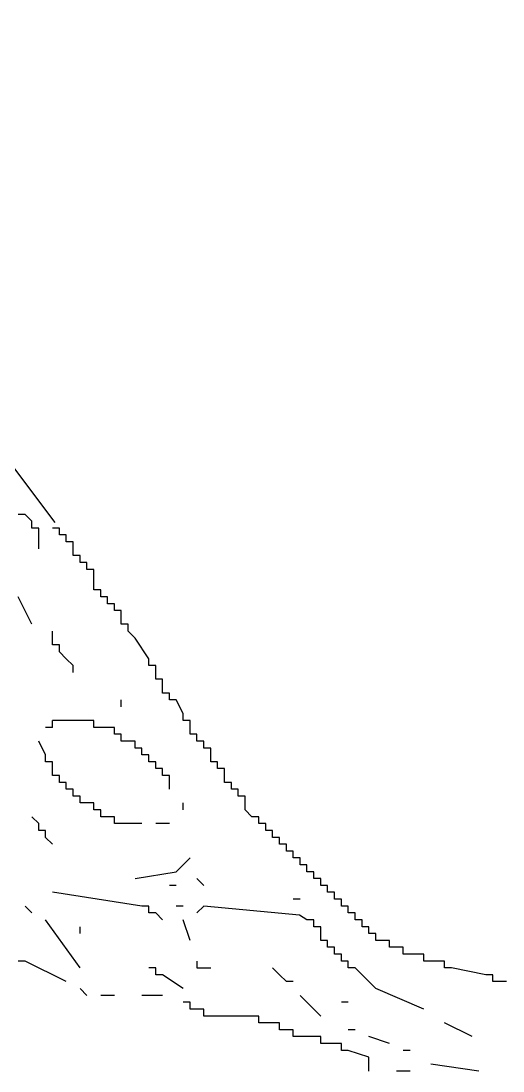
# Model space of a CAD drawing. Extents: x 0.03 to 8.61, y 0.04 to 5.34.
# Drawn here: x 5.057 to 5.547, y 3.857 to 4.927 of the extents above; entities that cross this region are included whole.
import ezdxf

# ---------------------------------------------------------------- set-up
doc = ezdxf.new("R2010")
doc.units = 0

msp = doc.modelspace()

# ---------------------------------------------------------------- linework, layer by layer
at = {"color": 7, "linetype": 'CONTINUOUS'}
for p, q in [((5.061, 4.424), (5.054, 4.424)), ((5.068, 4.417), (5.061, 4.424)), ((5.068, 4.41), (5.068, 4.417)), ((5.075, 4.41), (5.068, 4.41)), ((5.075, 4.403), (5.075, 4.41)), ((5.096, 4.41), (5.089, 4.41)), ((5.096, 4.403), (5.096, 4.41)), ((5.075, 4.389), (5.075, 4.403)), ((5.103, 4.403), (5.096, 4.403)), ((5.103, 4.396), (5.103, 4.403)), ((5.11, 4.396), (5.103, 4.396)), ((5.11, 4.389), (5.11, 4.396)), ((5.11, 4.382), (5.11, 4.389)), ((5.117, 4.382), (5.11, 4.382)), ((5.117, 4.375), (5.117, 4.382)), ((5.124, 4.375), (5.117, 4.375)), ((5.124, 4.368), (5.124, 4.375)), ((5.131, 4.368), (5.124, 4.368)), ((5.131, 4.361), (5.131, 4.368)), ((5.131, 4.354), (5.131, 4.361)), ((5.138, 4.34), (5.138, 4.347)), ((5.068, 4.312), (5.054, 4.34)), ((5.145, 4.34), (5.138, 4.34)), ((5.145, 4.333), (5.145, 4.34)), ((5.152, 4.333), (5.145, 4.333)), ((5.152, 4.326), (5.152, 4.333)), ((5.159, 4.326), (5.152, 4.326)), ((5.159, 4.319), (5.159, 4.326)), ((5.159, 4.312), (5.159, 4.319)), ((5.166, 4.305), (5.166, 4.312)), ((5.089, 4.298), (5.089, 4.305)), ((5.089, 4.291), (5.089, 4.298)), ((5.096, 4.291), (5.089, 4.291)), ((5.096, 4.284), (5.096, 4.291)), ((5.187, 4.277), (5.173, 4.298)), ((5.103, 4.277), (5.096, 4.284)), ((5.11, 4.27), (5.103, 4.277)), ((5.11, 4.263), (5.11, 4.27)), ((5.194, 4.263), (5.194, 4.27)), ((5.201, 4.249), (5.201, 4.256)), ((5.208, 4.242), (5.201, 4.242)), ((5.089, 4.207), (5.082, 4.207)), ((5.096, 4.214), (5.089, 4.214)), ((5.124, 4.214), (5.096, 4.214)), ((5.131, 4.214), (5.124, 4.214)), ((5.138, 4.207), (5.131, 4.207)), ((5.229, 4.214), (5.222, 4.214)), ((5.229, 4.207), (5.229, 4.214)), ((5.166, 4.193), (5.159, 4.193)), ((5.236, 4.2), (5.229, 4.2)), ((5.243, 4.193), (5.236, 4.193)), ((5.25, 4.186), (5.243, 4.186)), ((5.25, 4.179), (5.25, 4.186)), ((5.089, 4.172), (5.082, 4.172)), ((5.089, 4.165), (5.089, 4.172)), ((5.187, 4.179), (5.18, 4.179)), ((5.194, 4.172), (5.187, 4.172)), ((5.25, 4.172), (5.25, 4.179)), ((5.257, 4.172), (5.25, 4.172)), ((5.089, 4.158), (5.089, 4.165)), ((5.201, 4.165), (5.194, 4.165)), ((5.201, 4.158), (5.201, 4.165)), ((5.103, 4.151), (5.096, 4.151)), ((5.103, 4.144), (5.103, 4.151)), ((5.208, 4.158), (5.201, 4.158)), ((5.208, 4.144), (5.208, 4.151)), ((5.271, 4.151), (5.264, 4.151)), ((5.11, 4.144), (5.103, 4.144)), ((5.11, 4.137), (5.11, 4.144)), ((5.278, 4.144), (5.271, 4.144)), ((5.278, 4.137), (5.278, 4.144)), ((5.117, 4.137), (5.11, 4.137)), ((5.117, 4.13), (5.117, 4.137)), ((5.131, 4.13), (5.124, 4.13)), ((5.131, 4.123), (5.131, 4.13)), ((5.285, 4.137), (5.278, 4.137)), ((5.285, 4.13), (5.285, 4.137)), ((5.285, 4.123), (5.285, 4.13)), ((5.138, 4.123), (5.131, 4.123)), ((5.138, 4.116), (5.138, 4.123)), ((5.292, 4.116), (5.285, 4.123)), ((5.152, 4.116), (5.145, 4.116)), ((5.152, 4.109), (5.152, 4.116)), ((5.159, 4.109), (5.152, 4.109)), ((5.18, 4.109), (5.159, 4.109)), ((5.208, 4.109), (5.194, 4.109)), ((5.299, 4.116), (5.292, 4.116)), ((5.299, 4.109), (5.299, 4.116)), ((5.306, 4.109), (5.299, 4.109)), ((5.306, 4.102), (5.306, 4.109)), ((5.082, 4.102), (5.075, 4.102)), ((5.082, 4.095), (5.082, 4.102)), ((5.313, 4.102), (5.306, 4.102)), ((5.313, 4.095), (5.313, 4.102)), ((5.089, 4.088), (5.082, 4.095)), ((5.32, 4.095), (5.313, 4.095)), ((5.32, 4.088), (5.32, 4.095)), ((5.327, 4.081), (5.327, 4.088)), ((5.334, 4.081), (5.327, 4.081)), ((5.334, 4.074), (5.334, 4.081)), ((5.215, 4.06), (5.222, 4.067)), ((5.222, 4.067), (5.229, 4.074)), ((5.341, 4.074), (5.334, 4.074)), ((5.341, 4.067), (5.341, 4.074)), ((5.348, 4.067), (5.341, 4.067)), ((5.348, 4.06), (5.348, 4.067)), ((5.173, 4.053), (5.215, 4.06)), ((5.355, 4.06), (5.348, 4.06)), ((5.355, 4.053), (5.355, 4.06)), ((5.215, 4.046), (5.208, 4.046)), ((5.243, 4.046), (5.236, 4.053)), ((5.362, 4.053), (5.355, 4.053)), ((5.362, 4.046), (5.362, 4.053)), ((5.369, 4.046), (5.362, 4.046)), ((5.369, 4.039), (5.369, 4.046)), ((5.18, 4.025), (5.089, 4.039)), ((5.376, 4.032), (5.376, 4.039)), ((5.068, 4.018), (5.061, 4.025)), ((5.341, 4.032), (5.334, 4.032)), ((5.383, 4.032), (5.376, 4.032)), ((5.383, 4.025), (5.383, 4.032)), ((5.39, 4.025), (5.383, 4.025)), ((5.39, 4.018), (5.39, 4.025)), ((5.229, 3.99), (5.222, 4.011)), ((5.355, 4.011), (5.348, 4.011)), ((5.355, 4.004), (5.355, 4.011)), ((5.397, 4.018), (5.39, 4.018)), ((5.397, 4.011), (5.397, 4.018)), ((5.404, 4.011), (5.397, 4.011)), ((5.404, 4.004), (5.404, 4.011)), ((5.117, 3.997), (5.117, 4.004)), ((5.362, 4.004), (5.355, 4.004)), ((5.362, 3.997), (5.362, 4.004)), ((5.411, 4.004), (5.404, 4.004)), ((5.411, 3.997), (5.411, 4.004)), ((5.362, 3.99), (5.362, 3.997)), ((5.369, 3.99), (5.362, 3.99)), ((5.369, 3.983), (5.369, 3.99)), ((5.418, 3.997), (5.411, 3.997)), ((5.418, 3.99), (5.418, 3.997)), ((5.425, 3.99), (5.418, 3.99)), ((5.432, 3.99), (5.425, 3.99)), ((5.432, 3.983), (5.432, 3.99)), ((5.376, 3.983), (5.369, 3.983)), ((5.376, 3.976), (5.376, 3.983)), ((5.439, 3.983), (5.432, 3.983)), ((5.446, 3.983), (5.439, 3.983)), ((5.446, 3.976), (5.446, 3.983)), ((5.236, 3.969), (5.236, 3.962)), ((5.383, 3.976), (5.376, 3.976)), ((5.383, 3.969), (5.383, 3.976)), ((5.39, 3.969), (5.383, 3.969)), ((5.39, 3.962), (5.39, 3.969)), ((5.453, 3.976), (5.446, 3.976)), ((5.46, 3.976), (5.453, 3.976)), ((5.467, 3.976), (5.46, 3.976)), ((5.467, 3.969), (5.467, 3.976)), ((5.474, 3.969), (5.467, 3.969)), ((5.481, 3.969), (5.474, 3.969)), ((5.488, 3.969), (5.481, 3.969)), ((5.194, 3.962), (5.187, 3.962)), ((5.194, 3.955), (5.194, 3.962)), ((5.236, 3.962), (5.25, 3.962)), ((5.32, 3.955), (5.313, 3.962)), ((5.397, 3.962), (5.39, 3.962)), ((5.404, 3.955), (5.397, 3.962)), ((5.495, 3.962), (5.488, 3.962)), ((5.53, 3.955), (5.495, 3.962)), ((5.201, 3.955), (5.194, 3.955)), ((5.222, 3.941), (5.201, 3.955)), ((5.327, 3.948), (5.32, 3.955)), ((5.334, 3.948), (5.327, 3.948)), ((5.411, 3.948), (5.404, 3.955)), ((5.418, 3.941), (5.411, 3.948)), ((5.537, 3.955), (5.53, 3.955)), ((5.537, 3.948), (5.537, 3.955)), ((5.544, 3.948), (5.537, 3.948)), ((5.551, 3.948), (5.544, 3.948)), ((5.124, 3.934), (5.117, 3.941)), ((5.467, 3.92), (5.418, 3.941)), ((5.152, 3.934), (5.138, 3.934)), ((5.201, 3.934), (5.18, 3.934)), ((5.229, 3.927), (5.222, 3.927)), ((5.229, 3.92), (5.229, 3.927)), ((5.362, 3.913), (5.341, 3.934)), ((5.39, 3.927), (5.383, 3.927)), ((5.236, 3.92), (5.229, 3.92)), ((5.243, 3.92), (5.236, 3.92)), ((5.243, 3.913), (5.243, 3.92)), ((5.25, 3.913), (5.243, 3.913)), ((5.292, 3.913), (5.25, 3.913)), ((5.299, 3.913), (5.292, 3.913)), ((5.299, 3.906), (5.299, 3.913)), ((5.306, 3.906), (5.299, 3.906)), ((5.313, 3.906), (5.306, 3.906)), ((5.32, 3.906), (5.313, 3.906)), ((5.32, 3.899), (5.32, 3.906)), ((5.516, 3.892), (5.488, 3.906)), ((5.327, 3.899), (5.32, 3.899)), ((5.334, 3.899), (5.327, 3.899)), ((5.334, 3.892), (5.334, 3.899)), ((5.397, 3.899), (5.39, 3.899)), ((5.341, 3.892), (5.334, 3.892)), ((5.355, 3.892), (5.341, 3.892)), ((5.362, 3.892), (5.355, 3.892)), ((5.362, 3.885), (5.362, 3.892)), ((5.369, 3.885), (5.362, 3.885)), ((5.376, 3.885), (5.369, 3.885)), ((5.383, 3.885), (5.376, 3.885)), ((5.383, 3.878), (5.383, 3.885)), ((5.432, 3.885), (5.411, 3.892)), ((5.39, 3.878), (5.383, 3.878)), ((5.411, 3.871), (5.39, 3.878)), ((5.453, 3.878), (5.446, 3.878)), ((5.411, 3.857), (5.411, 3.871)), ((5.523, 3.857), (5.474, 3.864)), ((5.453, 3.857), (5.439, 3.857))]:
    msp.add_line(p, q, dxfattribs=at)
at = {"color": 8, "linetype": 'CONTINUOUS'}
for p, q in [((5.131, 4.347), (5.131, 4.354)), ((5.138, 4.347), (5.131, 4.347)), ((5.166, 4.312), (5.159, 4.312)), ((5.173, 4.298), (5.166, 4.305)), ((5.187, 4.27), (5.187, 4.277)), ((5.194, 4.27), (5.187, 4.27)), ((5.201, 4.256), (5.194, 4.256)), ((5.208, 4.235), (5.208, 4.242)), ((5.159, 4.228), (5.159, 4.235)), ((5.215, 4.235), (5.208, 4.235)), ((5.222, 4.221), (5.215, 4.235)), ((5.222, 4.214), (5.222, 4.221)), ((5.145, 4.207), (5.138, 4.207)), ((5.229, 4.2), (5.229, 4.207)), ((5.159, 4.2), (5.152, 4.2)), ((5.236, 4.193), (5.236, 4.2)), ((5.243, 4.186), (5.243, 4.193)), ((5.18, 4.186), (5.173, 4.186)), ((5.18, 4.179), (5.18, 4.186)), ((5.187, 4.172), (5.187, 4.179)), ((5.194, 4.165), (5.194, 4.172)), ((5.257, 4.165), (5.257, 4.172)), ((5.264, 4.165), (5.257, 4.165)), ((5.264, 4.158), (5.264, 4.165)), ((5.208, 4.151), (5.208, 4.158)), ((5.264, 4.151), (5.264, 4.158)), ((5.271, 4.144), (5.271, 4.151)), ((5.222, 4.123), (5.222, 4.13)), ((5.145, 4.116), (5.138, 4.116)), ((5.327, 4.088), (5.32, 4.088)), ((5.376, 4.039), (5.369, 4.039)), ((5.243, 4.025), (5.236, 4.018)), ((5.3403, 4.0159), (5.243, 4.025)), ((5.117, 3.962), (5.082, 4.011)), ((5.201, 4.011), (5.194, 4.018)), ((5.348, 4.011), (5.3403, 4.0159)), ((5.061, 3.969), (5.054, 3.969))]:
    msp.add_line(p, q, dxfattribs=at)
at = {"color": 12, "linetype": 'CONTINUOUS'}
for p, q in [((5.194, 4.256), (5.194, 4.263)), ((5.201, 4.242), (5.201, 4.249)), ((5.089, 4.207), (5.089, 4.214)), ((5.131, 4.207), (5.131, 4.214)), ((5.152, 4.207), (5.145, 4.207)), ((5.152, 4.2), (5.152, 4.207)), ((5.159, 4.193), (5.159, 4.2)), ((5.173, 4.193), (5.166, 4.193)), ((5.173, 4.186), (5.173, 4.193)), ((5.187, 4.025), (5.18, 4.025)), ((5.187, 4.018), (5.187, 4.025)), ((5.222, 4.025), (5.215, 4.025)), ((5.194, 4.018), (5.187, 4.018)), ((5.103, 3.948), (5.061, 3.969))]:
    msp.add_line(p, q, dxfattribs=at)
at = {"color": 3, "linetype": 'CONTINUOUS'}
for p, q in [((5.082, 4.179), (5.075, 4.193)), ((5.075, 4.109), (5.068, 4.116)), ((5.075, 4.102), (5.075, 4.109)), ((5.488, 3.962), (5.488, 3.969))]:
    msp.add_line(p, q, dxfattribs=at)
at = {"color": 5, "linetype": 'CONTINUOUS'}
for p, q in [((5.082, 4.172), (5.082, 4.179)), ((5.096, 4.158), (5.089, 4.158))]:
    msp.add_line(p, q, dxfattribs=at)
at = {"color": 1, "linetype": 'CONTINUOUS'}
for p, q in [((5.096, 4.151), (5.096, 4.158)), ((5.124, 4.13), (5.117, 4.13))]:
    msp.add_line(p, q, dxfattribs=at)
at = {"layer": 'Cut Hole', "color": 12, "linetype": 'CONTINUOUS'}
msp.add_line((4.7077, 4.9266), (5.0913, 4.4157), dxfattribs=at)

doc.saveas('drawing.dxf')
